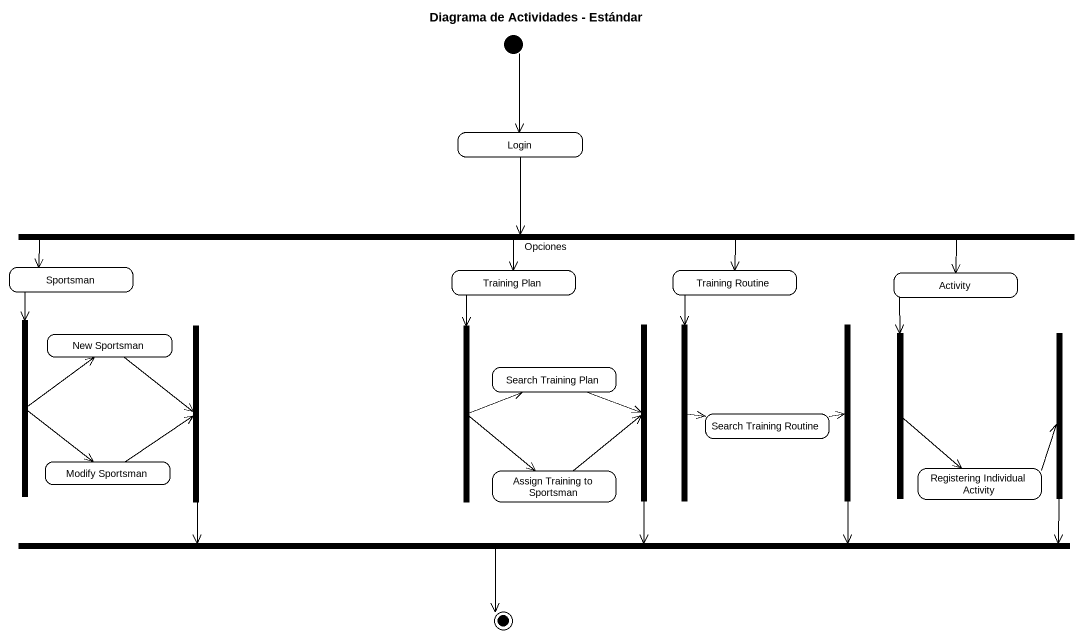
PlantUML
@startuml
title Diagrama de Actividades - Estándar
hide empty description
state Login
state Opciones <<fork>>
state Sportsman
state "Training Plan" as Training_Plan
state "Training Routine" as Training_Routine
state Activity
state fork1 <<fork>>
state "New Sportsman" as New_Sportsman
state fork2 <<join>>
state fork3 <<fork>>
state fork4 <<join>>
state fork5 <<fork>>
state fork6 <<fork>>
state fork7 <<fork>>
state fork8 <<fork>>
state "Search Training Plan" as Search_Training_Plan
state "Search Training Routine" as Search_Training_Routine
state "Modify Sportsman" as Modify_Sportsman
state "Assign Training to Sportsman" as Assign_Training_to_Sportsman
state "Registering Individual Activity" as Registering_Individual
state fork9 <<join>>
state fork10 <<fork>>
[*] --> Login
Login --> Opciones
Opciones -left-> Sportsman
Opciones --> Training_Plan
Opciones -right-> Training_Routine
Opciones -right-> Activity
Sportsman --> fork1
Training_Plan --> fork3
Training_Routine --> fork5
Activity --> fork7
fork1 -up-> New_Sportsman
fork1 --> Modify_Sportsman
New_Sportsman --> fork2
fork2 -right-> fork9
fork3 -right-> Search_Training_Plan
fork3 --> Assign_Training_to_Sportsman
fork4 --> fork9
fork5 -right-> Search_Training_Routine
fork6 -left-> fork9
fork7 --> Registering_Individual
fork8 -left-> fork9
Search_Training_Plan -right-> fork4
Search_Training_Routine -right-> fork6
Modify_Sportsman -up-> fork2
Assign_Training_to_Sportsman -up-> fork4
Registering_Individual -up-> fork8
fork9 --> [*]
@enduml
